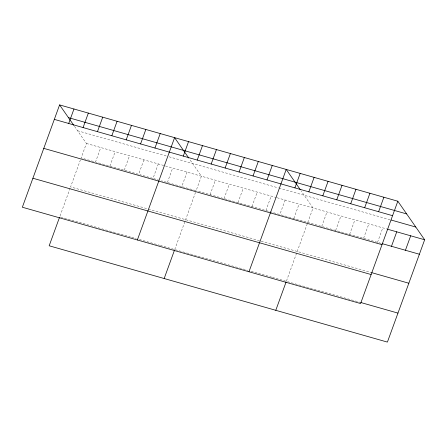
<?xml version="1.0" encoding="UTF-8"?>
<svg xmlns="http://www.w3.org/2000/svg" width="447" height="447" viewBox="0 0 447 447"><rect width="100%" height="100%" fill="white"/><g stroke="black" fill="none" stroke-linecap="round" stroke-linejoin="round"><path stroke-width="0.34" stroke-dasharray="2.23 1.68" d="M70.14 188.165L59.719 216.789L116.566 232.976M80.438 159.864L70.592 186.919L147.694 208.878M74.52 126.367L86.411 143.459L81.142 157.931L95.518 162.021L100.787 147.555M109.895 166.116L115.158 151.645M124.272 170.206L129.535 155.74M143.912 159.836L138.643 174.302L96.172 162.211M158.288 163.926L153.019 178.398L139.95 174.676M167.396 182.488L172.659 168.022M187.036 172.112L181.773 186.583L161.512 180.811M174.721 249.538L195.674 191.964M210.096 194.646L215.365 180.18M224.048 198.619L229.317 184.153M238.005 202.592L243.269 188.126M251.957 206.564L257.221 192.098M265.909 210.537L271.173 196.071M285.125 200.044L279.861 214.51L196.809 190.863M293.813 218.482L299.077 204.016M307.296 223.746L286.343 281.319L360.086 302.317M307.765 222.455L313.029 207.989L301.144 190.897M321.717 226.428L326.981 211.962M335.669 230.401L340.938 215.935M349.621 234.373L354.89 219.907M363.573 238.346L368.842 223.88M377.525 242.319L382.794 227.853M77.56 130.736L166.424 156.042M169.039 156.785L278.269 187.885M278.934 188.075L389.89 219.673M86.411 143.459L164.82 165.787M165.474 165.971L276.486 197.585M277.151 197.775L386.778 228.987M153.673 178.582L158.249 179.884M182.426 186.768L196.144 190.673L201.413 176.207L189.522 159.115M281.191 214.89L381.514 243.459M148.348 209.062L370.96 272.447M117.22 233.166L130.289 236.888M131.597 237.256L136.167 238.558M139.436 239.491L159.691 245.258M160.344 245.442L247.806 270.346M251.125 271.29L257.774 273.184M258.433 273.374L271.726 277.157M272.391 277.347L285.678 281.129"/><path stroke-width="0.67" d="M59.591 104.905L22.35 207.229L360.589 303.541L397.83 201.217L59.591 104.905L73.761 125.277M68.704 123.467L73.967 109.001M83.075 127.563L88.344 113.091M59.485 217.438L49.17 245.783L387.409 342.095L424.65 239.771L397.83 201.217M97.452 131.653L102.721 117.187M111.828 135.748L117.092 121.277M126.205 139.838L131.468 125.372M140.576 143.934L145.845 129.468M154.953 148.03L160.222 133.558M137.352 239.972L174.593 137.654L188.763 158.02M183.281 156.092L188.545 141.626M197.233 160.065L202.497 145.599M164.166 278.531L174.486 250.18M211.185 164.038L216.449 149.572M225.137 168.011L230.406 153.544M239.089 171.983L244.358 157.517M253.041 175.956L258.31 161.49M266.993 179.929L272.262 165.463M248.973 271.759L286.214 169.435L300.384 189.802M294.897 187.874L300.166 173.408M308.855 191.847L314.118 177.381M275.788 310.313L286.108 281.962M322.807 195.82L328.07 181.353M336.759 199.792L342.022 185.326M350.711 203.765L355.974 189.299M364.663 207.738L369.926 193.272M378.615 211.71L383.878 197.244M391.477 246.291L396.746 231.825M405.429 250.264L410.698 235.798M68.441 117.628L406.681 213.94M54.327 119.377L392.567 215.683M391.22 220.047L415.799 227.048M387.443 229.177L424.65 239.771M382.179 243.643L419.387 254.237M43.772 148.365L382.017 244.677M371.625 272.636L408.832 283.23M32.905 178.236L371.144 274.547M360.751 302.507L397.959 313.101"/></g></svg>
